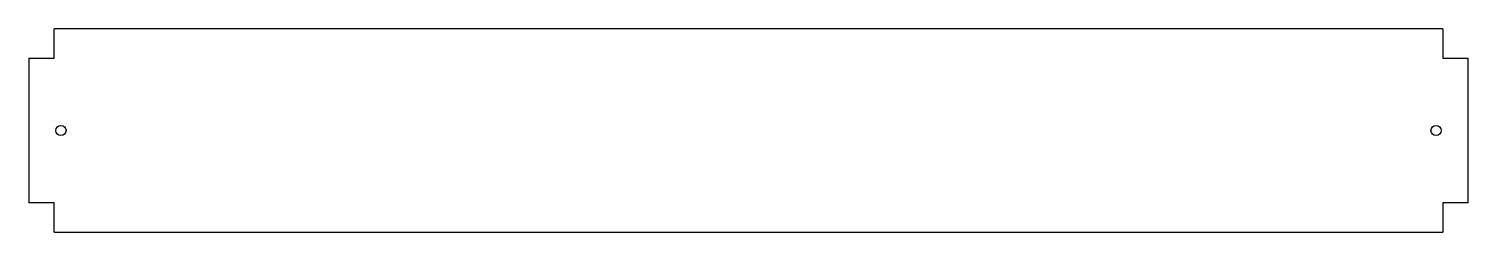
# Model space of a CAD drawing. Header units: inches. Extents: x -22.1 to 22.1, y -3.1 to 3.1.
import ezdxf

# ---------------------------------------------------------------- set-up
doc = ezdxf.new("R2010")
doc.units = ezdxf.units.IN
doc.header["$MEASUREMENT"] = 0

msp = doc.modelspace()

# ---------------------------------------------------------------- linework, layer by layer
at = {"color": 7, "linetype": 'Continuous', "lineweight": 25}
for p, q in [((-21.275, 2.22), (-21.275, 3.116)), ((21.275, 3.116), (-21.275, 3.116)), ((21.275, 3.116), (21.275, 2.22)), ((-22.051, 2.22), (-22.051, -2.22)), ((-22.051, 2.22), (-21.275, 2.22)), ((21.275, 2.22), (22.051, 2.22)), ((22.051, -2.22), (22.051, 2.22)), ((-21.275, -2.22), (-22.051, -2.22)), ((-21.275, -3.116), (-21.275, -2.22)), ((22.051, -2.22), (21.275, -2.22)), ((21.275, -2.22), (21.275, -3.116)), ((-21.275, -3.116), (21.275, -3.116))]:
    msp.add_line(p, q, dxfattribs=at)
for centre in [(-21.065, 0), (21.065, 0)]:
    msp.add_circle(centre, 0.156, dxfattribs=at)

doc.saveas('drawing.dxf')
